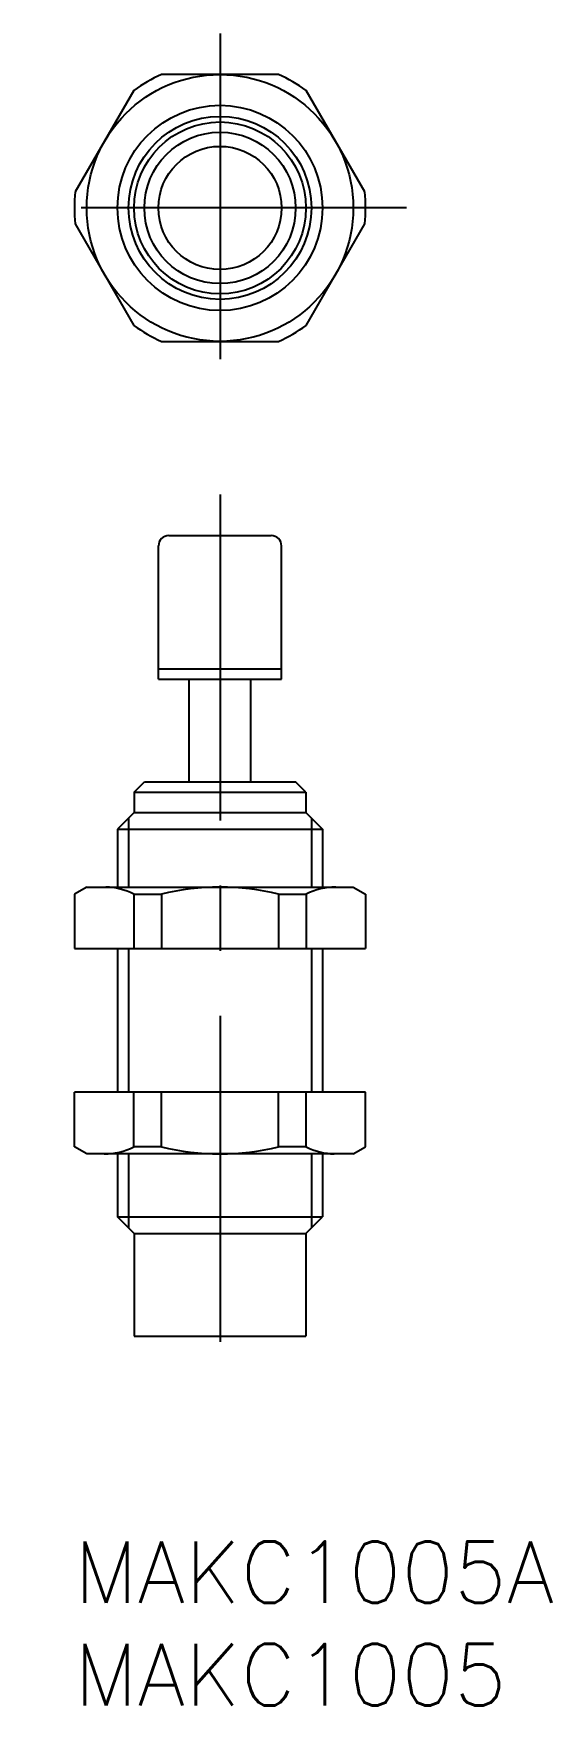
# Model space of a CAD drawing. Extents: x -2 to 23.3, y -8 to 73.5.
import ezdxf

# ---------------------------------------------------------------- set-up
doc = ezdxf.new("R2010")
doc.units = 0
doc.header["$LTSCALE"] = 0.5
doc.linetypes.add('CENTER', pattern=[50.8, 31.75, -6.35, 6.35, -6.35])
for name, color, linetype in [('MSM_CENTER', 1, 'CENTER'), ('MSM_CONTINUOUS', 7, 'CONTINUOUS'), ('MSM_NARROW', 5, 'CONTINUOUS'), ('MSM_PART_NUMBER', 7, 'CONTINUOUS')]:
    doc.layers.add(name, color=color, linetype=linetype)
doc.styles.get("Standard").update_dxf_attribs({"font": 'txt.shx', "height": 3, "bigfont": 'bigfont.shx'})

# ---------------------------------------------------------------- blocks, each defined once
blk = doc.blocks.new('*U2')
at = {"layer": 'MSM_PART_NUMBER'}
blk.add_text('MAKC1005A', height=3, dxfattribs=at).set_placement((0, -3))
blk = doc.blocks.new('*U3')
at = {"layer": 'MSM_PART_NUMBER'}
blk.add_text('MAKC1005', height=3, dxfattribs=at).set_placement((0, -8))

msp = doc.modelspace()

# ---------------------------------------------------------------- linework, layer by layer
at = {"layer": 'MSM_CENTER'}
for p, q in [((7.1, 73.46), (7.1, 56.46)), ((16.2, 64.96), (-2, 64.96)), ((7.1, 51), (7.1, 8))]:
    msp.add_line(p, q, dxfattribs=at)
at = {"layer": 'MSM_CONTINUOUS'}
for p, q in [((9.957, 71.46), (4.243, 71.46)), ((2.899, 70.684), (0.043, 65.736)), ((14.157, 65.736), (11.301, 70.684)), ((0.043, 64.184), (2.899, 59.236)), ((11.301, 59.236), (14.157, 64.184)), ((4.243, 58.46), (9.957, 58.46)), ((4.6, 49), (9.6, 49)), ((4.1, 42), (4.1, 48.5)), ((10.1, 42), (10.1, 48.5)), ((4.1, 42.5), (10.1, 42.5)), ((4.1, 42), (10.1, 42)), ((5.6, 37), (5.6, 42)), ((8.6, 37), (8.6, 42)), ((5.6, 39.5), (5.6, 39.5)), ((2.912, 36.5), (3.412, 37)), ((3.412, 37), (10.788, 37)), ((11.288, 36.5), (10.788, 37)), ((2.912, 36.5), (11.288, 36.5)), ((2.912, 36.5), (2.912, 35.5)), ((11.288, 36.5), (11.288, 35.5)), ((2.912, 35.5), (2.1, 34.688)), ((2.912, 35.5), (11.288, 35.5)), ((11.288, 35.5), (12.1, 34.688)), ((2.1, 34.688), (2.1, 31.875)), ((2.1, 34.688), (12.1, 34.688)), ((12.1, 34.688), (12.1, 31.875)), ((0.6, 31.875), (0, 31.529)), ((0.6, 31.875), (13.6, 31.875)), ((13.6, 31.875), (14.2, 31.529)), ((0, 31.529), (0, 28.875)), ((2.899, 31.529), (2.899, 28.875)), ((2.899, 31.529), (4.243, 31.529)), ((4.243, 31.529), (4.243, 28.875)), ((9.957, 31.529), (9.957, 28.875)), ((9.957, 31.529), (11.301, 31.529)), ((11.301, 31.529), (11.301, 28.875)), ((14.2, 31.529), (14.2, 28.875)), ((0, 28.875), (14.2, 28.875)), ((2.1, 28.875), (2.1, 21.875)), ((12.1, 28.875), (12.1, 21.875)), ((14.2, 21.875), (0, 21.875)), ((0, 19.222), (0, 21.875)), ((2.899, 19.222), (2.899, 21.875)), ((4.243, 19.222), (4.243, 21.875)), ((9.957, 19.222), (9.957, 21.875)), ((11.301, 19.222), (11.301, 21.875)), ((14.2, 19.222), (14.2, 21.875)), ((0.6, 18.875), (0, 19.222)), ((13.6, 18.875), (0.6, 18.875)), ((2.1, 18.875), (2.1, 15.812)), ((4.243, 19.222), (2.899, 19.222)), ((11.301, 19.222), (9.957, 19.222)), ((12.1, 18.875), (12.1, 15.812)), ((13.6, 18.875), (14.2, 19.222)), ((2.1, 15.812), (12.1, 15.812)), ((2.912, 15), (2.1, 15.812)), ((11.288, 15), (12.1, 15.812)), ((2.912, 15), (11.288, 15)), ((2.912, 15), (2.912, 10)), ((11.288, 15), (11.288, 10)), ((2.912, 10), (11.288, 10))]:
    msp.add_line(p, q, dxfattribs=at)
for radius in [6.5, 5, 4.188, 3.688, 3]:
    msp.add_circle((7.1, 64.96), radius, dxfattribs=at)
for centre, radius, start, end in [((7.1, 64.96), 7.1, 113.72417, 126.27583), ((7.1, 64.96), 7.1, 53.72417, 66.27583), ((7.1, 64.96), 7.1, 173.72417, 186.27583), ((7.1, 64.96), 7.1, 353.72417, 6.27582), ((7.1, 64.96), 7.1, 233.72417, 246.27583), ((7.1, 64.96), 7.1, 293.72417, 306.27583), ((4.6, 48.5), 0.5, 90, 180), ((9.6, 48.5), 0.5, 0, 90), ((1.45, 28.669), 3.206, 63.11951, 88.66751), ((7.1, 19.924), 11.951, 76.17126, 103.82874), ((12.75, 28.669), 3.206, 90, 116.88049), ((1.45, 22.081), 3.206, 270, 296.88049), ((7.1, 30.826), 11.951, 256.17126, 283.82874), ((12.75, 22.081), 3.206, 243.11951, 268.66751)]:
    msp.add_arc(centre, radius, start, end, dxfattribs=at)
at = {"layer": 'MSM_NARROW'}
for p, q in [((2.641, 35.229), (2.641, 31.875)), ((11.558, 35.229), (11.558, 31.875)), ((2.641, 28.875), (2.641, 21.875)), ((11.558, 28.875), (11.558, 21.875)), ((2.641, 18.875), (2.641, 15.27)), ((11.558, 18.875), (11.558, 15.27))]:
    msp.add_line(p, q, dxfattribs=at)
msp.add_circle((7.1, 64.96), 4.458, dxfattribs=at)

# ---------------------------------------------------------------- block references
at = {"layer": 'MSM_CONTINUOUS'}
for name in ['*U2', '*U3']:
    msp.add_blockref(name, (0, 0), dxfattribs=at)

doc.saveas('drawing.dxf')
